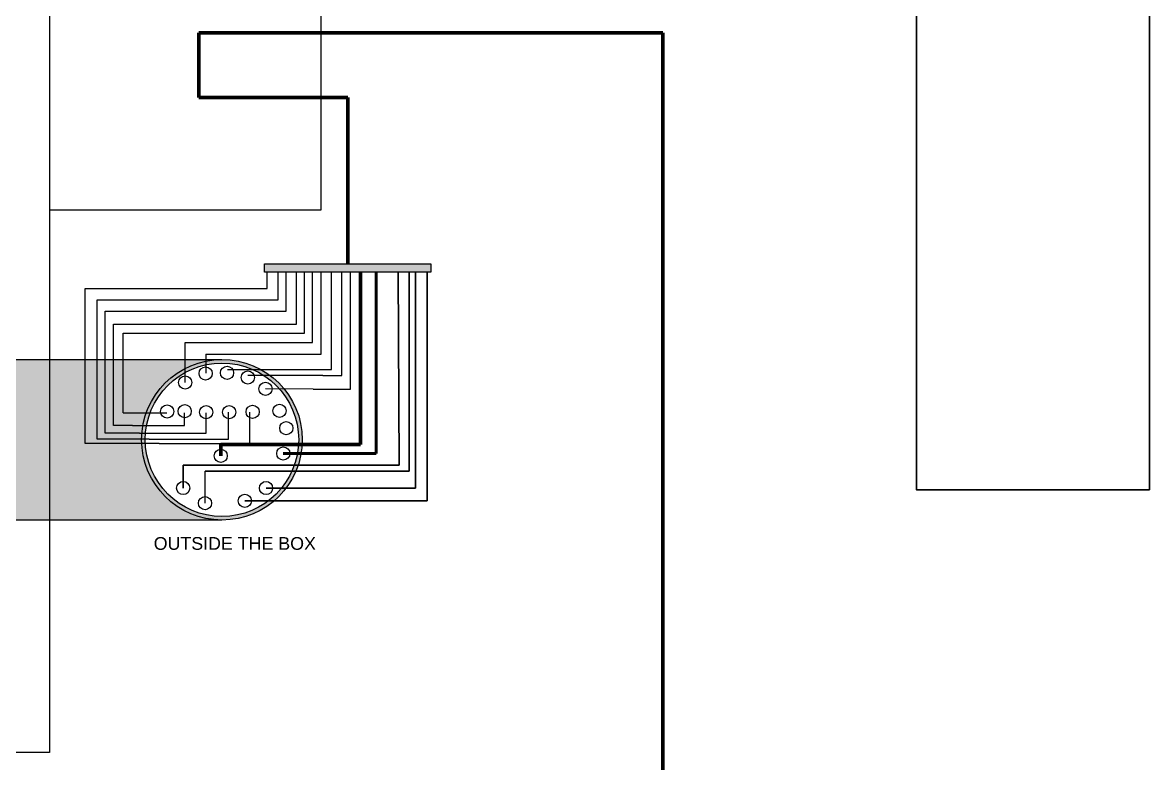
# Paper-space layout 'Layout2' of a CAD drawing. Header units: inches. Extents: x 1.28 to 10.29, y 0.23 to 7.34.
# Drawn here: x 4.853 to 7.043, y 3.338 to 4.778 of the extents above; entities that cross this region are included whole.
import ezdxf

# ---------------------------------------------------------------- set-up
doc = ezdxf.new("R2010")
doc.units = ezdxf.units.IN
doc.header["$LTSCALE"] = 0.002
doc.header["$MEASUREMENT"] = 0
doc.layers.add('24VDC', color=1, linetype='Continuous', lineweight=60)
doc.layers.add('LIDAR', color=251, linetype='Continuous', lineweight=30)
for name, color, linetype in [('Black GND', 250, 'Continuous'), ('encoder wires', 250, 'Continuous'), ('goes out of box', 4, 'Continuous'), ('Layer1', 250, 'Continuous'), ('Texts', 6, 'Continuous'), ('Under the gray Box', 251, 'Continuous'), ('White Wire Cape', 251, 'Continuous')]:
    doc.layers.add(name, color=color, linetype=linetype)
doc.styles.get("Standard").update_dxf_attribs({"font": 'arial.ttf'})

psp = doc.layouts.new('Layout2')

# ---------------------------------------------------------------- hatches: boundary and pattern name
at = {"layer": 'goes out of box'}
h = psp.add_hatch(color=256, dxfattribs=at)
h.dxf.hatch_style = 1
h.paths.add_polyline_path([(5.0843, 3.9667, 1), (5.3966, 3.9667, 1)])
h.paths.add_polyline_path([(5.3896, 3.9667, -1), (5.0913, 3.9667, -1)], flags=16)
at = {"layer": 'Layer1', "transparency": 33554687}
h = psp.add_hatch(color=7, dxfattribs=at)
h.dxf.hatch_style = 1
h.paths.add_polyline_path([(5.6463, 4.2921), (5.6463, 4.3089), (5.3234, 4.3089), (5.3234, 4.2921)])
at = {"layer": 'White Wire Cape', "transparency": 33554687}
h = psp.add_hatch(color=4, dxfattribs=at)
h.dxf.hatch_style = 1
h.paths.add_polyline_path([(4.9055, 4.1228), (4.6793, 4.1228), (4.6793, 4.1055, -0.190494), (4.755, 4.0191), (4.8002, 4.0191), (4.8002, 4.007), (4.8002, 3.8105), (4.9055, 3.8105)])
h.paths.add_polyline_path([(4.8002, 4.007), (4.8002, 4.0191), (4.755, 4.0191, -0.04138), (4.7616, 3.9942), (4.7815, 3.9942), (4.7815, 3.8105), (4.8002, 3.8105)], flags=17)
h.paths.add_polyline_path([(4.7815, 3.9942), (4.7616, 3.9942, -0.023723), (4.7635, 3.9795), (4.768, 3.9795), (4.768, 3.8105), (4.7815, 3.8105)], flags=16)
h.paths.add_polyline_path([(4.768, 3.9795), (4.7635, 3.9795, -0.020633), (4.7641, 3.9667, -0.110245), (4.7493, 3.9003), (4.7493, 3.8105), (4.768, 3.8105)], flags=17)
h.paths.add_polyline_path([(4.7493, 3.9003, -0.059335), (4.7297, 3.8689), (4.7297, 3.8105), (4.7493, 3.8105)], flags=17)
h.paths.add_polyline_path([(4.7297, 3.8689, -0.221992), (4.6112, 3.8105), (4.7297, 3.8105)])
h.paths.add_polyline_path([(5.0845, 3.9594), (4.9743, 3.9594), (4.9743, 4.1228), (4.9055, 4.1228), (4.9055, 3.8105), (5.2405, 3.8105, -0.400619)])
h.paths.add_polyline_path([(5.0295, 4.1228), (5.0133, 4.1228), (5.0133, 3.9795), (5.0804, 3.9795), (5.0848, 3.9795, -0.023723), (5.0868, 3.9942), (5.0669, 3.9942), (5.0295, 3.9942)], flags=17)
h.paths.add_polyline_path([(5.0133, 4.1228), (4.9978, 4.1228), (4.9978, 3.9676), (5.0843, 3.9676, -0.019043), (5.0848, 3.9795), (5.0804, 3.9795), (5.0133, 3.9795)], flags=17)
h.paths.add_polyline_path([(4.9978, 4.1228), (4.9743, 4.1228), (4.9743, 3.9594), (5.0845, 3.9594, -0.01166), (5.0843, 3.9667, -0.00159), (5.0843, 3.9676), (4.9978, 3.9676)], flags=17)
h.paths.add_polyline_path([(5.0482, 4.1228), (5.0295, 4.1228), (5.0295, 3.9942), (5.0669, 3.9942), (5.0868, 3.9942, -0.04138), (5.0934, 4.0191), (5.0482, 4.0191)], flags=17)
h.paths.add_polyline_path([(5.169, 4.1055), (5.169, 4.1228), (5.0482, 4.1228), (5.0482, 4.0191), (5.0934, 4.0191, -0.190494)], flags=17)
h.paths.add_polyline_path([(5.2094, 4.1197), (5.2094, 4.1228), (5.169, 4.1228), (5.169, 4.1055, -0.06884)], flags=17)
h.paths.add_polyline_path([(5.2405, 4.1228), (5.2094, 4.1228), (5.2094, 4.1197, -0.050066)])

# ---------------------------------------------------------------- linework, layer by layer
at = {"layer": '24VDC'}
for p, q in [((5.5403, 3.9401), (5.5403, 4.2921)), ((5.3597, 3.9401), (5.4088, 3.9401)), ((5.3943, 3.9401), (5.5403, 3.9401))]:
    psp.add_line(p, q, dxfattribs=at)
at = {"layer": '24VDC', "lineweight": 30}
for p, q in [((5.5851, 3.9175), (5.5828, 4.2921)), ((5.6396, 3.848), (5.6396, 4.2921)), ((5.1652, 3.8968), (5.1652, 3.9175)), ((5.1652, 3.9175), (5.5851, 3.9175)), ((5.1652, 3.8729), (5.1652, 3.8968)), ((5.285, 3.848), (5.4089, 3.848)), ((5.4089, 3.848), (5.6396, 3.848))]:
    psp.add_line(p, q, dxfattribs=at)
at = {"layer": 'Black GND', "lineweight": 90}
for p, q in [((5.5094, 3.9573), (5.5094, 4.2921)), ((5.4107, 3.9573), (5.2381, 3.9573)), ((5.2381, 3.9354), (5.2381, 3.9573)), ((5.4107, 3.9573), (5.5094, 3.9573))]:
    psp.add_line(p, q, dxfattribs=at)
at = {"layer": 'Black GND'}
for p, q in [((5.2075, 3.9014), (5.2075, 3.9056)), ((5.2075, 3.8434), (5.2075, 3.8922))]:
    psp.add_line(p, q, dxfattribs=at)
at = {"layer": 'Black GND', "lineweight": 30}
psp.add_line((5.3261, 3.8729), (5.4038, 3.8729), dxfattribs=at)
at = {"layer": 'encoder wires', "color": 5}
for p, q in [((5.3285, 4.2607), (5.3285, 4.2921)), ((5.4163, 4.1556), (5.4163, 4.2921)), ((4.9743, 3.9594), (4.9743, 4.2607)), ((4.9743, 4.2607), (5.3285, 4.2607)), ((5.169, 4.0779), (5.169, 4.1556)), ((5.169, 4.1556), (5.4163, 4.1556)), ((5.2944, 3.9594), (5.2944, 4.0201)), ((5.1187, 3.9594), (4.9743, 3.9594)), ((5.1187, 3.9594), (5.2944, 3.9594))]:
    psp.add_line(p, q, dxfattribs=at)
at = {"layer": 'encoder wires', "color": 1}
for p, q in [((5.3496, 4.2387), (5.3496, 4.2921)), ((5.4332, 4.1329), (5.4332, 4.2921)), ((4.9978, 4.2387), (5.3496, 4.2387)), ((4.9978, 3.9676), (4.9978, 4.2387)), ((5.2094, 4.1329), (5.2094, 4.0959)), ((5.2094, 4.1329), (5.4332, 4.1329)), ((5.2531, 3.9676), (5.2531, 4.0204)), ((5.0991, 3.9676), (4.9978, 3.9676)), ((5.0991, 3.9676), (5.2531, 3.9676))]:
    psp.add_line(p, q, dxfattribs=at)
at = {"layer": 'encoder wires', "color": 2}
for p, q in [((5.3651, 4.2168), (5.3651, 4.2921)), ((5.4532, 4.1031), (5.4532, 4.2921)), ((5.0133, 3.9795), (5.0133, 4.2168)), ((5.0133, 4.2168), (5.3651, 4.2168)), ((5.2514, 4.1031), (5.4532, 4.1031)), ((5.2096, 3.9795), (5.2096, 4.0189)), ((5.0804, 3.9795), (5.0133, 3.9795)), ((5.0804, 3.9795), (5.2096, 3.9795))]:
    psp.add_line(p, q, dxfattribs=at)
at = {"layer": 'encoder wires', "color": 3}
for p, q in [((5.3854, 4.1916), (5.3854, 4.2921)), ((5.4733, 4.0914), (5.4733, 4.2921)), ((5.0295, 3.9942), (5.0295, 4.1916)), ((5.0295, 4.1916), (5.3854, 4.1916)), ((5.4362, 4.0914), (5.2907, 4.0914)), ((5.4362, 4.0914), (5.4733, 4.0914)), ((5.1676, 3.9942), (5.1676, 4.0187)), ((5.0669, 3.9942), (5.0295, 3.9942)), ((5.0669, 3.9942), (5.1676, 3.9942))]:
    psp.add_line(p, q, dxfattribs=at)
at = {"layer": 'encoder wires'}
for p, q in [((5.4008, 4.1738), (5.4008, 4.2921)), ((5.4901, 4.0652), (5.4901, 4.2921)), ((5.0482, 4.1738), (5.4008, 4.1738)), ((5.0482, 4.0191), (5.0482, 4.1738)), ((5.4178, 4.0652), (5.325, 4.0656)), ((5.4178, 4.0652), (5.4901, 4.0652)), ((5.0482, 4.0191), (5.1335, 4.0191))]:
    psp.add_line(p, q, dxfattribs=at)
at = {"layer": 'goes out of box'}
for centre, radius in [((5.2405, 3.9667), 0.1561), ((5.2405, 3.9667), 0.1491), ((5.2405, 3.9667), 0.1491), ((5.2087, 4.0956), 0.0128), ((5.2503, 4.0968), 0.0128), ((5.2908, 4.0876), 0.0128), ((5.169, 4.0779), 0.0128), ((5.325, 4.0656), 0.0128), ((5.134, 4.0216), 0.0128), ((5.1681, 4.0221), 0.0128), ((5.2098, 4.0204), 0.0128), ((5.2544, 4.0204), 0.0128), ((5.3001, 4.021), 0.0128), ((5.3522, 4.0228), 0.0128), ((5.3655, 3.9892), 0.0128), ((5.2381, 3.9354), 0.0128), ((5.3597, 3.9401), 0.0128), ((5.1652, 3.8729), 0.0128), ((5.3261, 3.8729), 0.0128), ((5.2075, 3.8434), 0.0128), ((5.285, 3.848), 0.0128)]:
    psp.add_circle(centre, radius, dxfattribs=at)
at = {"layer": 'Layer1', "lineweight": 30}
for p, q in [((5.6046, 3.9056), (5.6046, 4.2921)), ((5.6165, 3.8729), (5.6165, 4.2921)), ((5.2075, 3.9056), (5.6046, 3.9056)), ((5.4038, 3.8729), (5.6165, 3.8729))]:
    psp.add_line(p, q, dxfattribs=at)
at = {"layer": 'Layer1'}
psp.add_line((5.2075, 3.8922), (5.2075, 3.9056), dxfattribs=at)
at = {"layer": 'LIDAR'}
psp.add_lwpolyline([(6.5903, 5.0384), (7.0431, 5.0384), (7.0431, 3.8694), (6.5903, 3.8694)], close=True, dxfattribs=at)
at = {"layer": 'Under the gray Box'}
for p, q in [((5.4329, 4.9514), (5.4329, 4.4131)), ((5.4329, 4.4131), (4.9055, 4.4131))]:
    psp.add_line(p, q, dxfattribs=at)
at = {"layer": 'White Wire Cape', "lineweight": 200}
for p, q in [((5.1956, 4.6317), (5.1956, 4.7575)), ((5.1956, 4.7575), (5.8999, 4.7575)), ((5.8999, 4.7575), (6.0976, 4.7575)), ((6.0976, 4.7575), (6.0976, 1.5181))]:
    psp.add_line(p, q, dxfattribs=at)
at = {"layer": 'White Wire Cape', "lineweight": 211}
for p, q in [((5.4848, 4.6317), (5.1956, 4.6317)), ((5.4848, 4.3089), (5.4848, 4.6317))]:
    psp.add_line(p, q, dxfattribs=at)
at = {"layer": 'White Wire Cape'}
for p, q in [((4.6079, 4.1228), (5.2405, 4.1228)), ((5.2405, 3.8105), (4.6047, 3.8105))]:
    psp.add_line(p, q, dxfattribs=at)
at = {"layer": 'White Wire Cape', "color": 18, "true_color": 0x000000}
psp.add_lwpolyline([(2.1147, 5.9079), (4.9055, 5.9079), (4.9055, 3.3586), (2.1147, 3.3586)], close=True, dxfattribs=at)
at = {"layer": 'White Wire Cape'}
psp.add_lwpolyline([(5.3234, 4.3089), (5.6463, 4.3089), (5.6463, 4.2921), (5.3234, 4.2921)], close=True, dxfattribs=at)

# ---------------------------------------------------------------- texts
at = {"layer": 'Texts'}
psp.add_text('OUTSIDE THE BOX', height=0.024767, dxfattribs=at).set_placement((5.1078, 3.7528))

doc.saveas('drawing.dxf')
